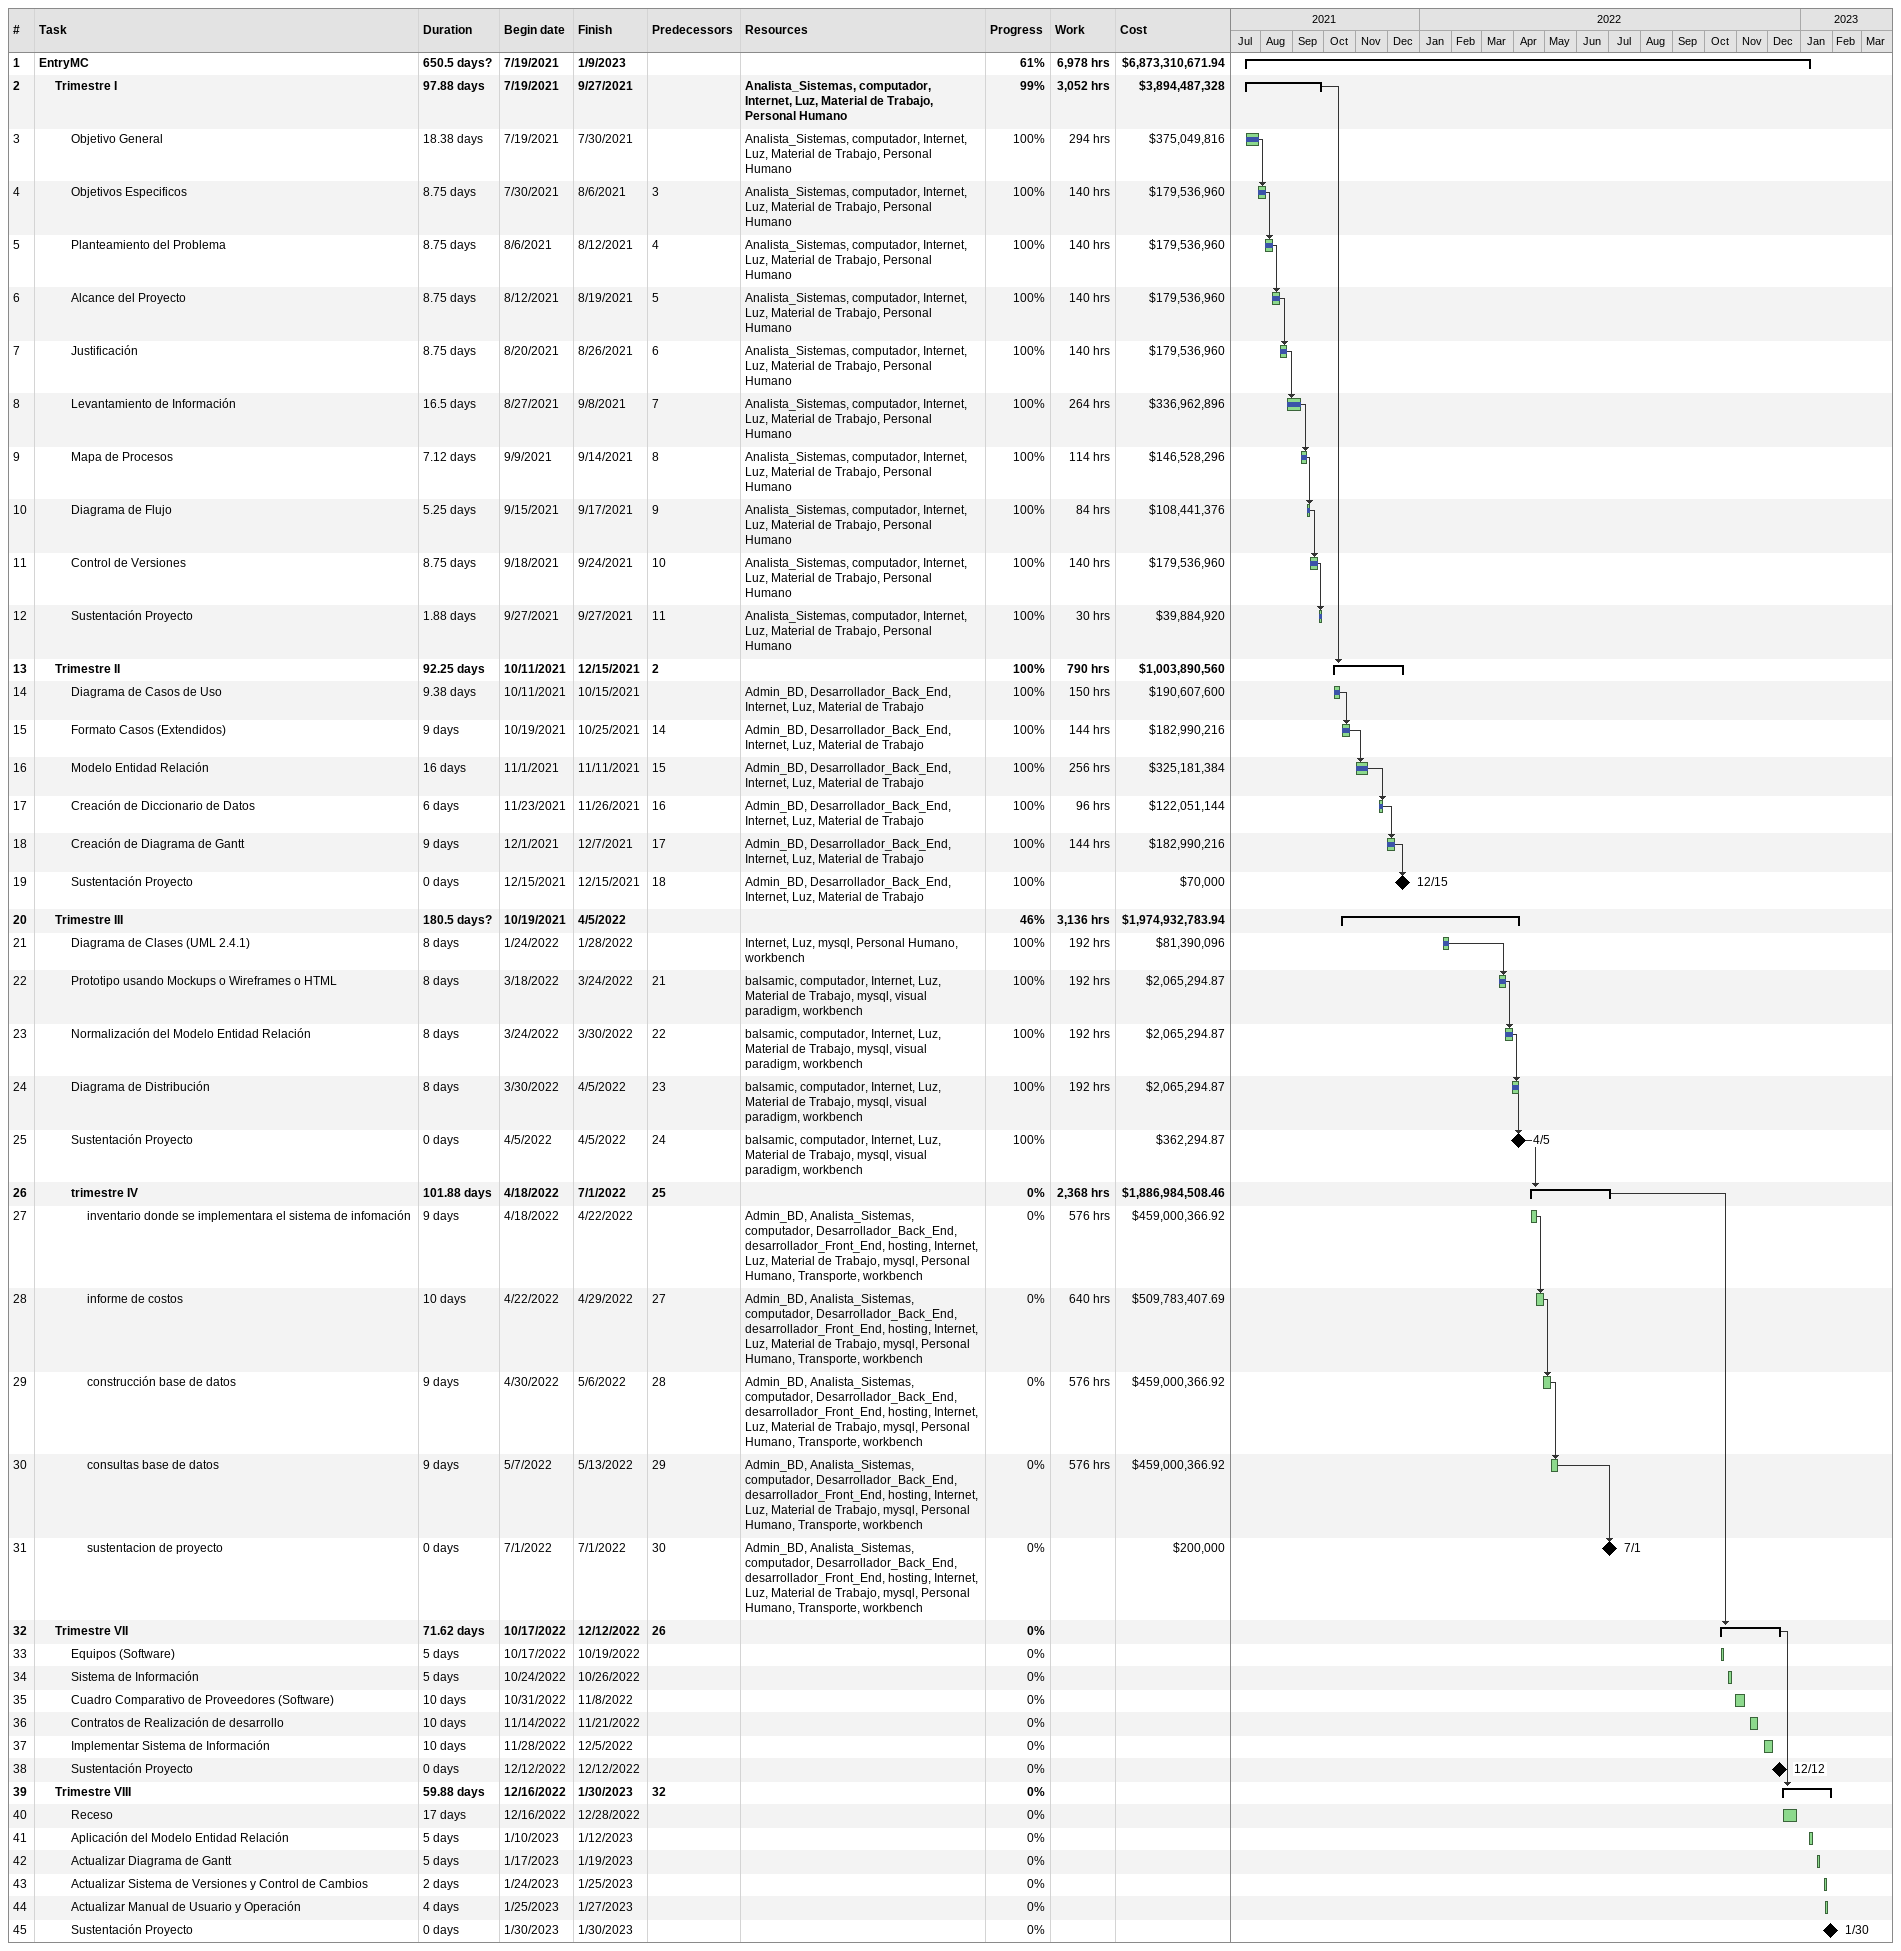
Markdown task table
| ID | Level | Task | Duration | Start | Finish | Predecessors | Resources | % complete | Work (h) | Cost ($) |
|---|---|---|---|---|---|---|---|---|---|---|
| 1 | 1 | **EntryMC** | 650.5d? | 2021-07-19 | 2023-01-09 |  |  | 61 | 6978 | 6873310671.94 |
| 2 | 2 | **Trimestre I** | 97.88d | 2021-07-19 | 2021-09-27 |  | Analista_Sistemas, computador, Internet, Luz, Material de Trabajo, Personal Humano | 99 | 3052 | 3894487328 |
| 3 | 3 | Objetivo General | 18.38d | 2021-07-19 | 2021-07-30 |  | Analista_Sistemas, computador, Internet, Luz, Material de Trabajo, Personal Humano | 100 | 294 | 375049816 |
| 4 | 3 | Objetivos Especificos | 8.75d | 2021-07-30 | 2021-08-06 | 3 | Analista_Sistemas, computador, Internet, Luz, Material de Trabajo, Personal Humano | 100 | 140 | 179536960 |
| 5 | 3 | Planteamiento del Problema | 8.75d | 2021-08-06 | 2021-08-12 | 4 | Analista_Sistemas, computador, Internet, Luz, Material de Trabajo, Personal Humano | 100 | 140 | 179536960 |
| 6 | 3 | Alcance del Proyecto | 8.75d | 2021-08-12 | 2021-08-19 | 5 | Analista_Sistemas, computador, Internet, Luz, Material de Trabajo, Personal Humano | 100 | 140 | 179536960 |
| 7 | 3 | Justificación | 8.75d | 2021-08-20 | 2021-08-26 | 6 | Analista_Sistemas, computador, Internet, Luz, Material de Trabajo, Personal Humano | 100 | 140 | 179536960 |
| 8 | 3 | Levantamiento de Información | 16.5d | 2021-08-27 | 2021-09-08 | 7 | Analista_Sistemas, computador, Internet, Luz, Material de Trabajo, Personal Humano | 100 | 264 | 336962896 |
| 9 | 3 | Mapa de Procesos | 7.12d | 2021-09-09 | 2021-09-14 | 8 | Analista_Sistemas, computador, Internet, Luz, Material de Trabajo, Personal Humano | 100 | 114 | 146528296 |
| 10 | 3 | Diagrama de Flujo | 5.25d | 2021-09-15 | 2021-09-17 | 9 | Analista_Sistemas, computador, Internet, Luz, Material de Trabajo, Personal Humano | 100 | 84 | 108441376 |
| 11 | 3 | Control de Versiones | 8.75d | 2021-09-18 | 2021-09-24 | 10 | Analista_Sistemas, computador, Internet, Luz, Material de Trabajo, Personal Humano | 100 | 140 | 179536960 |
| 12 | 3 | Sustentación Proyecto | 1.88d | 2021-09-27 | 2021-09-27 | 11 | Analista_Sistemas, computador, Internet, Luz, Material de Trabajo, Personal Humano | 100 | 30 | 39884920 |
| 13 | 2 | **Trimestre II** | 92.25d | 2021-10-11 | 2021-12-15 | 2 |  | 100 | 790 | 1003890560 |
| 14 | 3 | Diagrama de Casos de Uso | 9.38d | 2021-10-11 | 2021-10-15 |  | Admin_BD, Desarrollador_Back_End, Internet, Luz, Material de Trabajo | 100 | 150 | 190607600 |
| 15 | 3 | Formato Casos (Extendidos) | 9d | 2021-10-19 | 2021-10-25 | 14 | Admin_BD, Desarrollador_Back_End, Internet, Luz, Material de Trabajo | 100 | 144 | 182990216 |
| 16 | 3 | Modelo Entidad Relación | 16d | 2021-11-01 | 2021-11-11 | 15 | Admin_BD, Desarrollador_Back_End, Internet, Luz, Material de Trabajo | 100 | 256 | 325181384 |
| 17 | 3 | Creación de Diccionario de Datos | 6d | 2021-11-23 | 2021-11-26 | 16 | Admin_BD, Desarrollador_Back_End, Internet, Luz, Material de Trabajo | 100 | 96 | 122051144 |
| 18 | 3 | Creación de Diagrama de Gantt | 9d | 2021-12-01 | 2021-12-07 | 17 | Admin_BD, Desarrollador_Back_End, Internet, Luz, Material de Trabajo | 100 | 144 | 182990216 |
| 19 | 3 | Sustentación Proyecto | 0d | 2021-12-15 | 2021-12-15 | 18 | Admin_BD, Desarrollador_Back_End, Internet, Luz, Material de Trabajo | 100 |  | 70000 |
| 20 | 2 | **Trimestre III** | 180.5d? | 2021-10-19 | 2022-04-05 |  |  | 46 | 3136 | 1974932783.94 |
| 21 | 3 | Diagrama de Clases (UML 2.4.1) | 8d | 2022-01-24 | 2022-01-28 |  | Internet, Luz, mysql, Personal Humano, workbench | 100 | 192 | 81390096 |
| 22 | 3 | Prototipo usando Mockups o Wireframes o HTML | 8d | 2022-03-18 | 2022-03-24 | 21 | balsamic, computador, Internet, Luz, Material de Trabajo, mysql, visual paradigm, workbench | 100 | 192 | 2065294.87 |
| 23 | 3 | Normalización del Modelo Entidad Relación | 8d | 2022-03-24 | 2022-03-30 | 22 | balsamic, computador, Internet, Luz, Material de Trabajo, mysql, visual paradigm, workbench | 100 | 192 | 2065294.87 |
| 24 | 3 | Diagrama de Distribución | 8d | 2022-03-30 | 2022-04-05 | 23 | balsamic, computador, Internet, Luz, Material de Trabajo, mysql, visual paradigm, workbench | 100 | 192 | 2065294.87 |
| 25 | 3 | Sustentación Proyecto | 0d | 2022-04-05 | 2022-04-05 | 24 | balsamic, computador, Internet, Luz, Material de Trabajo, mysql, visual paradigm, workbench | 100 |  | 362294.87 |
| 26 | 3 | **trimestre IV** | 101.88d | 2022-04-18 | 2022-07-01 | 25 |  | 0 | 2368 | 1886984508.46 |
| 27 | 4 | inventario donde se implementara el sistema de infomación | 9d | 2022-04-18 | 2022-04-22 |  | Admin_BD, Analista_Sistemas, computador, Desarrollador_Back_End, desarrollador_Front_End, hosting, Internet, Luz, Material de Trabajo, mysql, Personal Humano, Transporte, workbench | 0 | 576 | 459000366.92 |
| 28 | 4 | informe de costos | 10d | 2022-04-22 | 2022-04-29 | 27 | Admin_BD, Analista_Sistemas, computador, Desarrollador_Back_End, desarrollador_Front_End, hosting, Internet, Luz, Material de Trabajo, mysql, Personal Humano, Transporte, workbench | 0 | 640 | 509783407.69 |
| 29 | 4 | construcción base de datos | 9d | 2022-04-30 | 2022-05-06 | 28 | Admin_BD, Analista_Sistemas, computador, Desarrollador_Back_End, desarrollador_Front_End, hosting, Internet, Luz, Material de Trabajo, mysql, Personal Humano, Transporte, workbench | 0 | 576 | 459000366.92 |
| 30 | 4 | consultas base de datos | 9d | 2022-05-07 | 2022-05-13 | 29 | Admin_BD, Analista_Sistemas, computador, Desarrollador_Back_End, desarrollador_Front_End, hosting, Internet, Luz, Material de Trabajo, mysql, Personal Humano, Transporte, workbench | 0 | 576 | 459000366.92 |
| 31 | 4 | sustentacion de proyecto | 0d | 2022-07-01 | 2022-07-01 | 30 | Admin_BD, Analista_Sistemas, computador, Desarrollador_Back_End, desarrollador_Front_End, hosting, Internet, Luz, Material de Trabajo, mysql, Personal Humano, Transporte, workbench | 0 |  | 200000 |
| 32 | 2 | **Trimestre VII** | 71.62d | 2022-10-17 | 2022-12-12 | 26 |  | 0 |  |  |
| 33 | 3 | Equipos (Software) | 5d | 2022-10-17 | 2022-10-19 |  |  | 0 |  |  |
| 34 | 3 | Sistema de Información | 5d | 2022-10-24 | 2022-10-26 |  |  | 0 |  |  |
| 35 | 3 | Cuadro Comparativo de Proveedores (Software) | 10d | 2022-10-31 | 2022-11-08 |  |  | 0 |  |  |
| 36 | 3 | Contratos de Realización de desarrollo | 10d | 2022-11-14 | 2022-11-21 |  |  | 0 |  |  |
| 37 | 3 | Implementar Sistema de Información | 10d | 2022-11-28 | 2022-12-05 |  |  | 0 |  |  |
| 38 | 3 | Sustentación Proyecto | 0d | 2022-12-12 | 2022-12-12 |  |  | 0 |  |  |
| 39 | 2 | **Trimestre VIII** | 59.88d | 2022-12-16 | 2023-01-30 | 32 |  | 0 |  |  |
| 40 | 3 | Receso | 17d | 2022-12-16 | 2022-12-28 |  |  | 0 |  |  |
| 41 | 3 | Aplicación del Modelo Entidad Relación | 5d | 2023-01-10 | 2023-01-12 |  |  | 0 |  |  |
| 42 | 3 | Actualizar Diagrama de Gantt | 5d | 2023-01-17 | 2023-01-19 |  |  | 0 |  |  |
| 43 | 3 | Actualizar Sistema de Versiones y Control de Cambios | 2d | 2023-01-24 | 2023-01-25 |  |  | 0 |  |  |
| 44 | 3 | Actualizar Manual de Usuario y Operación | 4d | 2023-01-25 | 2023-01-27 |  |  | 0 |  |  |
| 45 | 3 | Sustentación Proyecto | 0d | 2023-01-30 | 2023-01-30 |  |  | 0 |  |  |
